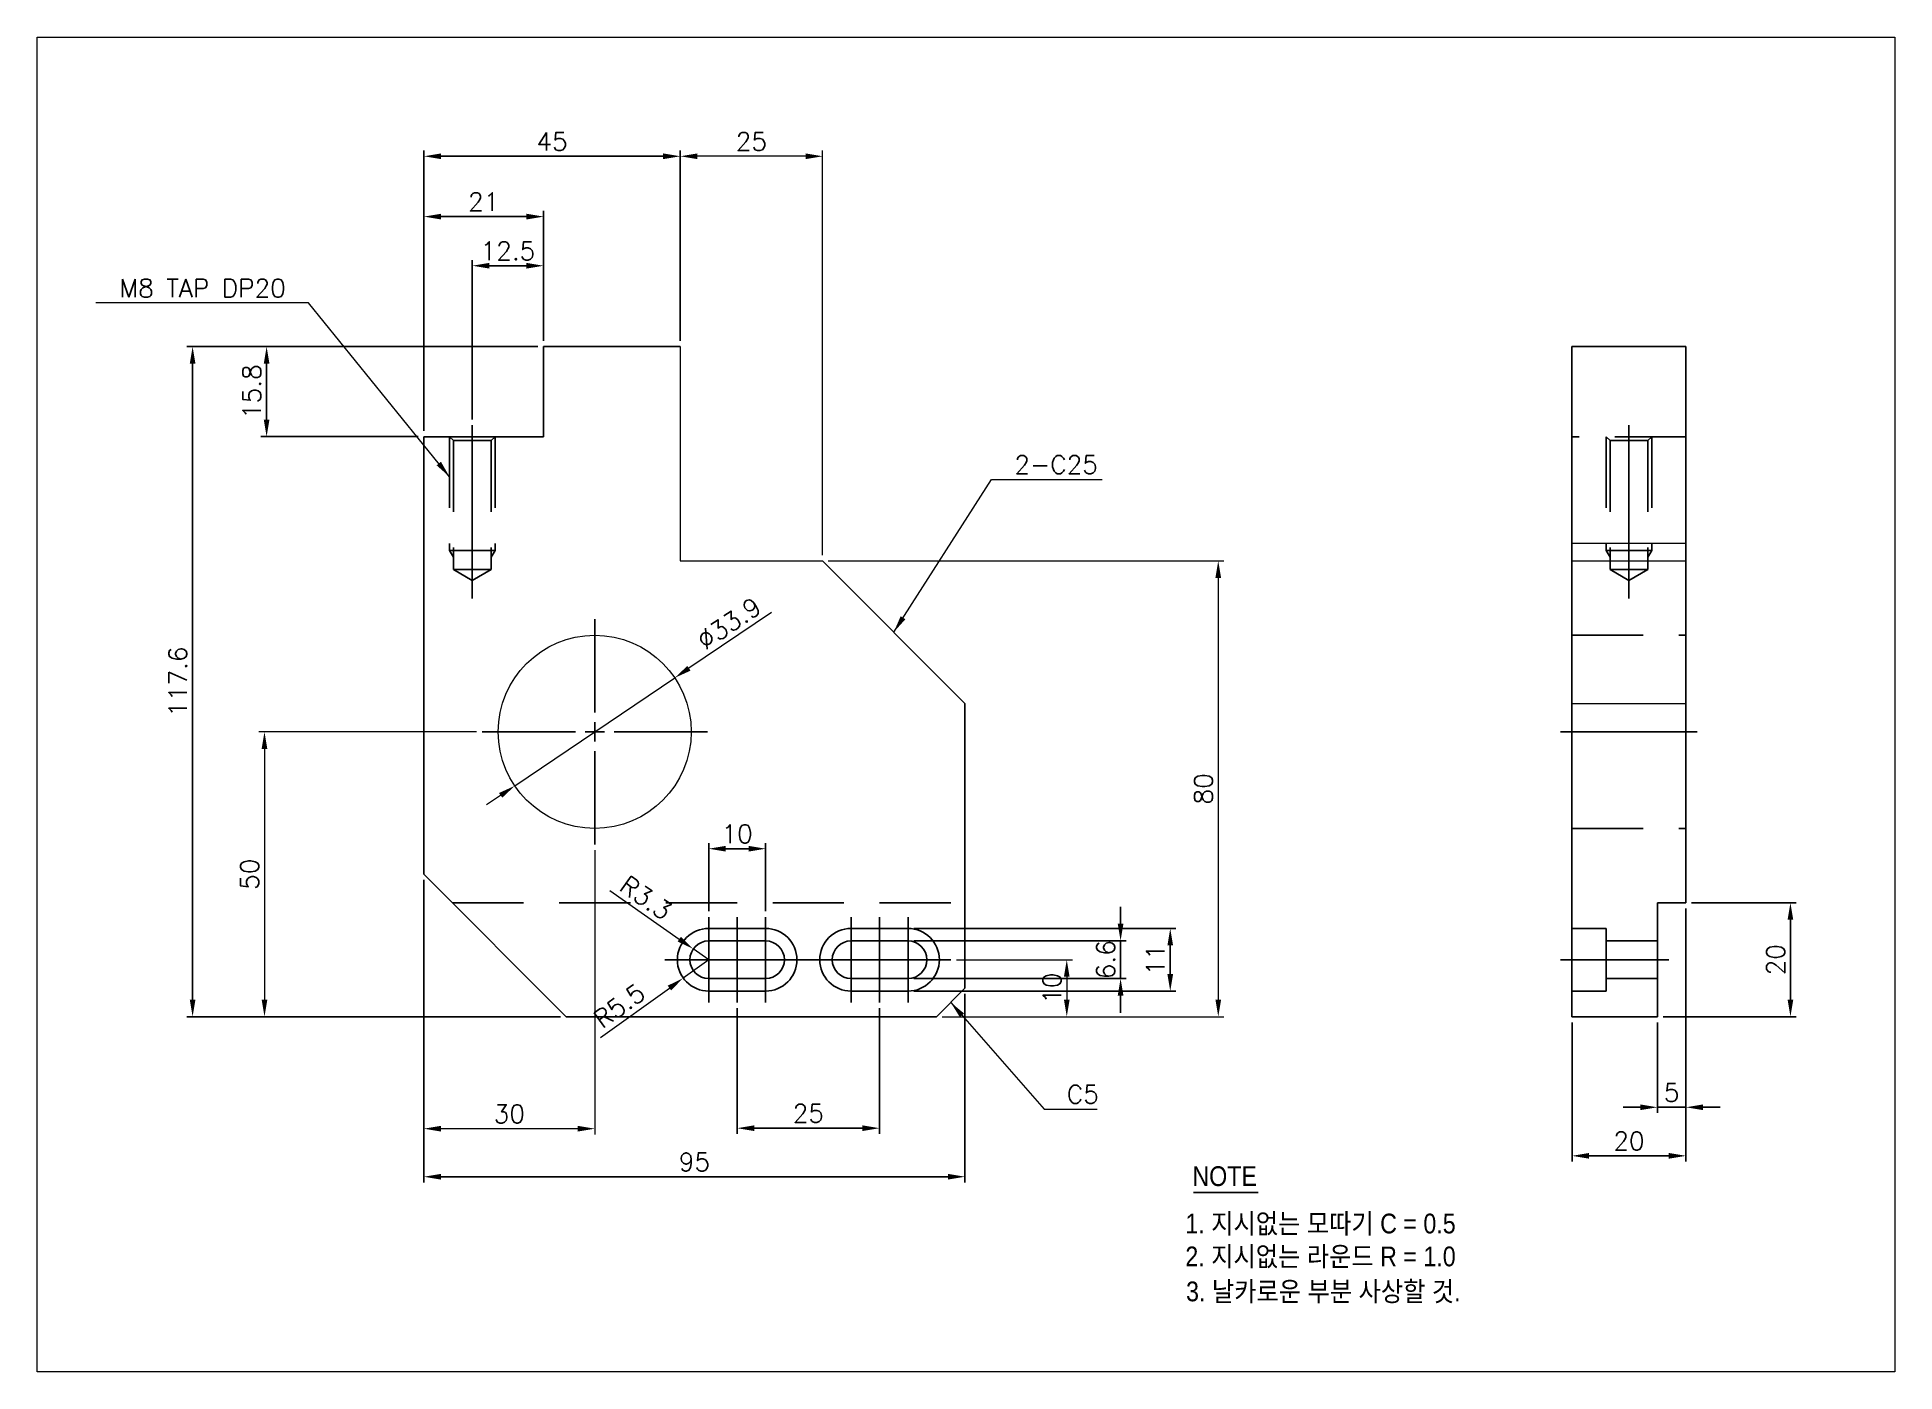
# Model space of a CAD drawing. Header units: millimetres. Extents: x 13747 to 14073, y 86127 to 86361.
import ezdxf

# ---------------------------------------------------------------- set-up
doc = ezdxf.new("R2010")
doc.units = ezdxf.units.MM
doc.header["$LTSCALE"] = 50
doc.header["$MEASUREMENT"] = 0
for name, pattern in [('CENTER', [2, 1.25, -0.25, 0.25, -0.25]), ('CENTER2', [1.125, 0.75, -0.125, 0.125, -0.125]), ('HIDDEN', [0.375, 0.25, -0.125])]:
    doc.linetypes.add(name, pattern=pattern)
doc.layers.get('0').update_dxf_attribs({"linetype": 'CONTINUOUS'})
doc.layers.get('Defpoints').update_dxf_attribs({"linetype": 'CONTINUOUS'})
for name, color, linetype in [('0 [SD 2]', 2, 'HIDDEN'), ('0 [SD 4]', 4, 'CONTINUOUS'), ('1', 1, 'CENTER2'), ('CL', 1, 'CENTER')]:
    doc.layers.add(name, color=color, linetype=linetype)
doc.layers.add('AM_5', color=3, linetype='CONTINUOUS', lineweight=15)
doc.styles.add('DIM', font='simplex.shx')
doc.styles.add('한글굴림', font='', dxfattribs={"width": 0.9})
doc.styles.get('한글굴림').set_extended_font_data('Gulim')
doc.dimstyles.new('d4', dxfattribs={"dimscale": 4, "dimtxt": 3.2, "dimasz": 3, "dimexe": 1, "dimexo": 1, "dimgap": 1, "dimtad": 1, "dimdsep": 46, "dimtxsty": 'DIM', "dimcen": 1, "dimclrd": 8, "dimclre": 8, "dimclrt": 2, "dimadec": 0, "dimazin": 0, "dimtfac": 0.5, "dimtix": 1, "dimtmove": 0, "dimatfit": 3, "dimfxl": 1, "dimtolj": 1, "dimlwd": -1, "dimlwe": -1, "dimarcsym": 0})
doc.dimstyles.new('d4-S02', dxfattribs={"dimscale": 0.5, "dimtxt": 3.2, "dimasz": 3, "dimexe": 1, "dimexo": 1, "dimgap": 1, "dimtad": 1, "dimdsep": 46, "dimtxsty": 'DIM', "dimcen": 1, "dimclrd": 8, "dimclre": 8, "dimclrt": 2, "dimadec": 0, "dimazin": 0, "dimtfac": 0.5, "dimtix": 1, "dimtmove": 0, "dimatfit": 3, "dimfxl": 1, "dimtolj": 1, "dimlwd": -1, "dimlwe": -1, "dimarcsym": 0})

# ---------------------------------------------------------------- blocks, each defined once
blk = doc.blocks.new('*D0')
at = {"color": 8, "transparency": 16777216}
for p, q in [((13814.5, 86292.01), (13814.5, 86330.63)), ((13835.5, 86307.81), (13835.5, 86330.63)), ((13832.5, 86329.63), (13817.5, 86329.63))]:
    blk.add_line(p, q, dxfattribs=at)
for points in [[(13817.5, 86330.13), (13817.5, 86329.13), (13814.5, 86329.63)], [(13832.5, 86330.13), (13832.5, 86329.13), (13835.5, 86329.63)]]:
    blk.add_solid(points, dxfattribs=at)
at = {"layer": 'Defpoints', "color": 0, "transparency": 16777216}
for p in [(13814.5, 86329.63), (13835.5, 86306.81), (13814.5, 86291.01)]:
    blk.add_point(p, dxfattribs=at)
at = {"color": 2, "transparency": 16777216, "insert": (13825, 86332.23), "char_height": 3.2, "attachment_point": 5, "style": 'DIM'}
blk.add_mtext('\\A1;21', dxfattribs=at)
blk = doc.blocks.new('*D1')
at = {"color": 8, "transparency": 16777216}
for p, q in [((13823, 86294.01), (13823, 86322.01)), ((13826, 86321.01), (13832.5, 86321.01)), ((13835.5, 86307.81), (13835.5, 86322.01))]:
    blk.add_line(p, q, dxfattribs=at)
for points in [[(13826, 86321.51), (13826, 86320.51), (13823, 86321.01)], [(13832.5, 86321.51), (13832.5, 86320.51), (13835.5, 86321.01)]]:
    blk.add_solid(points, dxfattribs=at)
at = {"layer": 'Defpoints', "color": 0, "transparency": 16777216}
for p in [(13835.5, 86321.01), (13835.5, 86306.81), (13823, 86293.01)]:
    blk.add_point(p, dxfattribs=at)
at = {"color": 2, "transparency": 16777216, "insert": (13829.25, 86323.61), "char_height": 3.2, "attachment_point": 5, "style": 'DIM'}
blk.add_mtext('\\A1;12.5', dxfattribs=at)
blk = doc.blocks.new('*D2')
at = {"color": 8, "transparency": 16777216}
for p, q in [((13814.5, 86292.01), (13814.5, 86341.22)), ((13859.5, 86307.81), (13859.5, 86341.22)), ((13856.5, 86340.22), (13817.5, 86340.22))]:
    blk.add_line(p, q, dxfattribs=at)
for points in [[(13817.5, 86340.72), (13817.5, 86339.72), (13814.5, 86340.22)], [(13856.5, 86340.72), (13856.5, 86339.72), (13859.5, 86340.22)]]:
    blk.add_solid(points, dxfattribs=at)
at = {"layer": 'Defpoints', "color": 0, "transparency": 16777216}
for p in [(13814.5, 86340.22), (13859.5, 86306.81), (13814.5, 86291.01)]:
    blk.add_point(p, dxfattribs=at)
at = {"color": 2, "transparency": 16777216, "insert": (13837, 86342.82), "char_height": 3.2, "attachment_point": 5, "style": 'DIM'}
blk.add_mtext('\\A1;45', dxfattribs=at)
blk = doc.blocks.new('*D3')
at = {"color": 8, "transparency": 16777216}
for p, q in [((13834.5, 86306.81), (13785.88, 86306.81)), ((13786.88, 86294.01), (13786.88, 86303.81)), ((13813.5, 86291.01), (13785.88, 86291.01))]:
    blk.add_line(p, q, dxfattribs=at)
for points in [[(13786.38, 86303.81), (13787.38, 86303.81), (13786.88, 86306.81)], [(13786.38, 86294.01), (13787.38, 86294.01), (13786.88, 86291.01)]]:
    blk.add_solid(points, dxfattribs=at)
at = {"layer": 'Defpoints', "color": 0, "transparency": 16777216}
for p in [(13786.88, 86306.81), (13835.5, 86306.81), (13814.5, 86291.01)]:
    blk.add_point(p, dxfattribs=at)
at = {"color": 2, "transparency": 16777216, "insert": (13784.28, 86298.91), "char_height": 3.2, "attachment_point": 5, "rotation": 90, "style": 'DIM'}
blk.add_mtext('\\A1;15.8', dxfattribs=at)
blk = doc.blocks.new('*D4')
at = {"color": 8, "transparency": 16777216}
for p, q in [((13834.5, 86306.81), (13772.89, 86306.81)), ((13773.89, 86192.21), (13773.89, 86303.81)), ((13838.5, 86189.21), (13772.89, 86189.21))]:
    blk.add_line(p, q, dxfattribs=at)
for points in [[(13773.39, 86303.81), (13774.39, 86303.81), (13773.89, 86306.81)], [(13773.39, 86192.21), (13774.39, 86192.21), (13773.89, 86189.21)]]:
    blk.add_solid(points, dxfattribs=at)
at = {"layer": 'Defpoints', "color": 0, "transparency": 16777216}
for p in [(13773.89, 86306.81), (13835.5, 86306.81), (13839.5, 86189.21)]:
    blk.add_point(p, dxfattribs=at)
at = {"color": 2, "transparency": 16777216, "insert": (13771.29, 86248.01), "char_height": 3.2, "attachment_point": 5, "rotation": 90, "style": 'DIM'}
blk.add_mtext('\\A1;117.6', dxfattribs=at)
blk = doc.blocks.new('*D5')
at = {"color": 8, "transparency": 16777216}
for p, q in [((13869.5, 86190.71), (13869.5, 86168.64)), ((13894.5, 86190.71), (13894.5, 86168.64)), ((13872.5, 86169.64), (13891.5, 86169.64))]:
    blk.add_line(p, q, dxfattribs=at)
for points in [[(13872.5, 86170.14), (13872.5, 86169.14), (13869.5, 86169.64)], [(13891.5, 86170.14), (13891.5, 86169.14), (13894.5, 86169.64)]]:
    blk.add_solid(points, dxfattribs=at)
at = {"layer": 'Defpoints', "color": 0, "transparency": 16777216}
for p in [(13869.5, 86191.71), (13894.5, 86191.71), (13894.5, 86169.64)]:
    blk.add_point(p, dxfattribs=at)
at = {"color": 2, "transparency": 16777216, "insert": (13882, 86172.24), "char_height": 3.2, "attachment_point": 5, "style": 'DIM'}
blk.add_mtext('\\A1;25', dxfattribs=at)
blk = doc.blocks.new('*D6')
at = {"color": 8, "transparency": 16777216}
for p, q in [((13814.5, 86213.21), (13814.5, 86160.12)), ((13909.5, 86193.21), (13909.5, 86160.12)), ((13817.5, 86161.12), (13906.5, 86161.12))]:
    blk.add_line(p, q, dxfattribs=at)
for points in [[(13817.5, 86161.62), (13817.5, 86160.62), (13814.5, 86161.12)], [(13906.5, 86161.62), (13906.5, 86160.62), (13909.5, 86161.12)]]:
    blk.add_solid(points, dxfattribs=at)
at = {"layer": 'Defpoints', "color": 0, "transparency": 16777216}
for p in [(13814.5, 86214.21), (13909.5, 86194.21), (13909.5, 86161.12)]:
    blk.add_point(p, dxfattribs=at)
at = {"color": 2, "transparency": 16777216, "insert": (13862, 86163.72), "char_height": 3.2, "attachment_point": 5, "style": 'DIM'}
blk.add_mtext('\\A1;95', dxfattribs=at)
blk = doc.blocks.new('*D7')
at = {"color": 8, "transparency": 16777216}
for p, q in [((14036.08, 86208.21), (14036.08, 86172.31)), ((14031.08, 86188.21), (14031.08, 86172.31)), ((14028.08, 86173.31), (14025.08, 86173.31)), ((14031.08, 86173.31), (14036.08, 86173.31)), ((14039.08, 86173.31), (14042.08, 86173.31))]:
    blk.add_line(p, q, dxfattribs=at)
for points in [[(14028.08, 86173.81), (14028.08, 86172.81), (14031.08, 86173.31)], [(14039.08, 86173.81), (14039.08, 86172.81), (14036.08, 86173.31)]]:
    blk.add_solid(points, dxfattribs=at)
at = {"layer": 'Defpoints', "color": 0, "transparency": 16777216}
for p in [(14036.08, 86209.21), (14031.08, 86189.21), (14036.08, 86173.31)]:
    blk.add_point(p, dxfattribs=at)
at = {"color": 2, "transparency": 16777216, "insert": (14033.58, 86175.91), "char_height": 3.2, "attachment_point": 5, "style": 'DIM'}
blk.add_mtext('\\A1;5', dxfattribs=at)
blk = doc.blocks.new('*D8')
at = {"color": 8, "transparency": 16777216}
for p, q in [((14036.08, 86208.21), (14036.08, 86163.79)), ((14016.08, 86188.21), (14016.08, 86163.79)), ((14019.08, 86164.79), (14033.08, 86164.79))]:
    blk.add_line(p, q, dxfattribs=at)
for points in [[(14019.08, 86165.29), (14019.08, 86164.29), (14016.08, 86164.79)], [(14033.08, 86165.29), (14033.08, 86164.29), (14036.08, 86164.79)]]:
    blk.add_solid(points, dxfattribs=at)
at = {"layer": 'Defpoints', "color": 0, "transparency": 16777216}
for p in [(14036.08, 86209.21), (14016.08, 86189.21), (14036.08, 86164.79)]:
    blk.add_point(p, dxfattribs=at)
at = {"color": 2, "transparency": 16777216, "insert": (14026.08, 86167.39), "char_height": 3.2, "attachment_point": 5, "style": 'DIM'}
blk.add_mtext('\\A1;20', dxfattribs=at)
blk = doc.blocks.new('*D9')
at = {"color": 8, "transparency": 16777216}
for p, q in [((14037.08, 86209.21), (14055.43, 86209.21)), ((14054.43, 86192.21), (14054.43, 86206.21)), ((14032.08, 86189.21), (14055.43, 86189.21))]:
    blk.add_line(p, q, dxfattribs=at)
for points in [[(14053.93, 86206.21), (14054.93, 86206.21), (14054.43, 86209.21)], [(14053.93, 86192.21), (14054.93, 86192.21), (14054.43, 86189.21)]]:
    blk.add_solid(points, dxfattribs=at)
at = {"layer": 'Defpoints', "color": 0, "transparency": 16777216}
for p in [(14036.08, 86209.21), (14054.43, 86209.21), (14031.08, 86189.21)]:
    blk.add_point(p, dxfattribs=at)
at = {"color": 2, "transparency": 16777216, "insert": (14051.83, 86199.21), "char_height": 3.2, "attachment_point": 5, "rotation": 90, "style": 'DIM'}
blk.add_mtext('\\A1;20', dxfattribs=at)
blk = doc.blocks.new('*D10')
at = {"color": 8, "transparency": 16777216}
for p, q in [((13864.5, 86207.71), (13864.5, 86219.69)), ((13874.5, 86207.71), (13874.5, 86219.69)), ((13867.5, 86218.69), (13871.5, 86218.69))]:
    blk.add_line(p, q, dxfattribs=at)
for points in [[(13867.5, 86219.19), (13867.5, 86218.19), (13864.5, 86218.69)], [(13871.5, 86219.19), (13871.5, 86218.19), (13874.5, 86218.69)]]:
    blk.add_solid(points, dxfattribs=at)
at = {"layer": 'Defpoints', "color": 0, "transparency": 16777216}
for p in [(13874.5, 86218.69), (13864.5, 86206.71), (13874.5, 86206.71)]:
    blk.add_point(p, dxfattribs=at)
at = {"color": 2, "transparency": 16777216, "insert": (13869.5, 86221.29), "char_height": 3.2, "attachment_point": 5, "style": 'DIM'}
blk.add_mtext('\\A1;10', dxfattribs=at)
blk = doc.blocks.new('*D11')
at = {"color": 8, "transparency": 16777216}
for p, q in [((13936.82, 86205.51), (13936.82, 86208.51)), ((13900.5, 86202.51), (13937.82, 86202.51)), ((13936.82, 86202.51), (13936.82, 86195.91)), ((13900.5, 86195.91), (13937.82, 86195.91)), ((13936.82, 86192.91), (13936.82, 86189.91))]:
    blk.add_line(p, q, dxfattribs=at)
for points in [[(13936.32, 86205.51), (13937.32, 86205.51), (13936.82, 86202.51)], [(13936.32, 86192.91), (13937.32, 86192.91), (13936.82, 86195.91)]]:
    blk.add_solid(points, dxfattribs=at)
at = {"layer": 'Defpoints', "color": 0, "transparency": 16777216}
for p in [(13899.5, 86202.51), (13899.5, 86195.91), (13936.82, 86195.91)]:
    blk.add_point(p, dxfattribs=at)
at = {"color": 2, "transparency": 16777216, "insert": (13934.22, 86199.21), "char_height": 3.2, "attachment_point": 5, "rotation": 90, "style": 'DIM'}
blk.add_mtext('\\A1;6.6', dxfattribs=at)
blk = doc.blocks.new('*D12')
at = {"color": 8, "transparency": 16777216}
for p, q in [((13900.5, 86204.71), (13946.54, 86204.71)), ((13945.54, 86201.71), (13945.54, 86196.71)), ((13900.5, 86193.71), (13946.54, 86193.71))]:
    blk.add_line(p, q, dxfattribs=at)
for points in [[(13945.04, 86201.71), (13946.04, 86201.71), (13945.54, 86204.71)], [(13945.04, 86196.71), (13946.04, 86196.71), (13945.54, 86193.71)]]:
    blk.add_solid(points, dxfattribs=at)
at = {"layer": 'Defpoints', "color": 0, "transparency": 16777216}
for p in [(13899.5, 86204.71), (13899.5, 86193.71), (13945.54, 86193.71)]:
    blk.add_point(p, dxfattribs=at)
at = {"color": 2, "transparency": 16777216, "insert": (13942.94, 86199.21), "char_height": 3.2, "attachment_point": 5, "rotation": 90, "style": 'DIM'}
blk.add_mtext('\\A1;11', dxfattribs=at)
blk = doc.blocks.new('*U13')
at = {"layer": 'CL', "color": 0, "transparency": 16777216}
for p, q in [((0, 3.39), (0, 19.78)), ((-19.78, 0), (-3.39, 0)), ((3.39, 0), (19.78, 0)), ((0, -19.78), (0, -3.39))]:
    blk.add_line(p, q, dxfattribs=at)
at = {"layer": 'CL', "color": 0, "linetype": 'Continuous', "transparency": 16777216}
for p, q in [((-1.69, 0), (1.69, 0)), ((0, -1.69), (0, 1.69))]:
    blk.add_line(p, q, dxfattribs=at)
blk = doc.blocks.new('*D14')
at = {"layer": 'AM_5', "color": 8, "transparency": 16777216}
for p, q in [((13875.53, 86260.14), (13861.03, 86250.36)), ((13830.46, 86229.73), (13858.54, 86248.68)), ((13827.97, 86228.05), (13825.48, 86226.38))]:
    blk.add_line(p, q, dxfattribs=at)
for points in [[(13860.75, 86250.77), (13861.31, 86249.94), (13858.54, 86248.68)], [(13827.69, 86228.47), (13828.25, 86227.64), (13830.46, 86229.73)]]:
    blk.add_solid(points, dxfattribs=at)
at = {"layer": 'Defpoints', "color": 0, "transparency": 16777216}
for p in [(13858.54, 86248.68), (13830.46, 86229.73)]:
    blk.add_point(p, dxfattribs=at)
at = {"layer": 'AM_5', "color": 2, "transparency": 16777216, "insert": (13868.07, 86258.24), "char_height": 3.2, "attachment_point": 5, "rotation": 34.0034, "style": 'DIM'}
blk.add_mtext('\\A1;∅33.9', dxfattribs=at)
blk = doc.blocks.new('*D15')
at = {"layer": 'AM_5', "color": 8, "transparency": 16777216}
for p, q in [((13859.5, 86307.81), (13859.5, 86341.22)), ((13884.5, 86270.2), (13884.5, 86341.22)), ((13881.5, 86340.22), (13862.5, 86340.22))]:
    blk.add_line(p, q, dxfattribs=at)
for points in [[(13862.5, 86340.72), (13862.5, 86339.72), (13859.5, 86340.22)], [(13881.5, 86340.72), (13881.5, 86339.72), (13884.5, 86340.22)]]:
    blk.add_solid(points, dxfattribs=at)
at = {"layer": 'Defpoints', "color": 0, "transparency": 16777216}
for p in [(13859.5, 86340.22), (13859.5, 86306.81), (13884.5, 86269.2)]:
    blk.add_point(p, dxfattribs=at)
at = {"layer": 'AM_5', "color": 2, "transparency": 16777216, "insert": (13872, 86342.82), "char_height": 3.2, "attachment_point": 5, "style": 'DIM'}
blk.add_mtext('\\A1;25', dxfattribs=at)
blk = doc.blocks.new('*D16')
at = {"layer": 'AM_5', "color": 8, "transparency": 16777216}
for p, q in [((13885.5, 86269.2), (13954.97, 86269.2)), ((13953.97, 86266.2), (13953.97, 86192.21)), ((13905.5, 86189.21), (13954.97, 86189.21))]:
    blk.add_line(p, q, dxfattribs=at)
for points in [[(13953.47, 86266.2), (13954.47, 86266.2), (13953.97, 86269.2)], [(13953.47, 86192.21), (13954.47, 86192.21), (13953.97, 86189.21)]]:
    blk.add_solid(points, dxfattribs=at)
at = {"layer": 'Defpoints', "color": 0, "transparency": 16777216}
for p in [(13884.5, 86269.2), (13904.5, 86189.21), (13953.97, 86189.21)]:
    blk.add_point(p, dxfattribs=at)
at = {"layer": 'AM_5', "color": 2, "transparency": 16777216, "insert": (13951.37, 86229.2), "char_height": 3.2, "attachment_point": 5, "rotation": 90, "style": 'DIM'}
blk.add_mtext('\\A1;80', dxfattribs=at)
blk = doc.blocks.new('*D17')
at = {"layer": 'AM_5', "color": 8, "transparency": 16777216}
for p, q in [((13908, 86199.21), (13928.37, 86199.21)), ((13927.37, 86196.21), (13927.37, 86192.21)), ((13905.5, 86189.21), (13928.37, 86189.21))]:
    blk.add_line(p, q, dxfattribs=at)
for points in [[(13926.87, 86196.21), (13927.87, 86196.21), (13927.37, 86199.21)], [(13926.87, 86192.21), (13927.87, 86192.21), (13927.37, 86189.21)]]:
    blk.add_solid(points, dxfattribs=at)
at = {"layer": 'Defpoints', "color": 0, "transparency": 16777216}
for p in [(13907, 86199.21), (13904.5, 86189.21), (13927.37, 86189.21)]:
    blk.add_point(p, dxfattribs=at)
at = {"layer": 'AM_5', "color": 2, "transparency": 16777216, "insert": (13924.77, 86194.21), "char_height": 3.2, "attachment_point": 5, "rotation": 90, "style": 'DIM'}
blk.add_mtext('\\A1;10', dxfattribs=at)
blk = doc.blocks.new('*D18')
at = {"layer": 'AM_5', "color": 8, "transparency": 16777216}
for p, q in [((13847.12, 86211.36), (13859.34, 86202.82)), ((13864.5, 86199.21), (13861.79, 86201.1))]:
    blk.add_line(p, q, dxfattribs=at)
blk.add_solid([(13859.62, 86203.23), (13859.05, 86202.41), (13861.79, 86201.1)], dxfattribs=at)
at = {"layer": 'Defpoints', "color": 0, "transparency": 16777216}
for p in [(13861.79, 86201.1), (13864.5, 86199.21)]:
    blk.add_point(p, dxfattribs=at)
at = {"layer": 'AM_5', "color": 2, "transparency": 16777216, "insert": (13853.49, 86210.08), "char_height": 3.2, "attachment_point": 5, "rotation": 325.0238, "style": 'DIM'}
blk.add_mtext('\\A1;R3.3', dxfattribs=at)
blk = doc.blocks.new('*D19')
at = {"layer": 'AM_5', "color": 8, "transparency": 16777216}
for p, q in [((13864.5, 86199.21), (13860.03, 86195.99)), ((13845.5, 86185.53), (13857.6, 86194.24))]:
    blk.add_line(p, q, dxfattribs=at)
blk.add_solid([(13857.31, 86194.65), (13857.89, 86193.83), (13860.03, 86195.99)], dxfattribs=at)
at = {"layer": 'Defpoints', "color": 0, "transparency": 16777216}
for p in [(13864.5, 86199.21), (13860.03, 86195.99)]:
    blk.add_point(p, dxfattribs=at)
at = {"layer": 'AM_5', "color": 2, "transparency": 16777216, "insert": (13848.81, 86191.12), "char_height": 3.2, "attachment_point": 5, "rotation": 35.7403, "style": 'DIM'}
blk.add_mtext('\\A1;R5.5', dxfattribs=at)
blk = doc.blocks.new('*D20')
at = {"layer": 'AM_5', "color": 8, "transparency": 16777216}
for p, q in [((13823.72, 86239.21), (13785.51, 86239.21)), ((13786.51, 86236.21), (13786.51, 86192.21)), ((13838.5, 86189.21), (13785.51, 86189.21))]:
    blk.add_line(p, q, dxfattribs=at)
for points in [[(13786.01, 86236.21), (13787.01, 86236.21), (13786.51, 86239.21)], [(13786.01, 86192.21), (13787.01, 86192.21), (13786.51, 86189.21)]]:
    blk.add_solid(points, dxfattribs=at)
at = {"layer": 'Defpoints', "color": 0, "transparency": 16777216}
for p in [(13824.72, 86239.21), (13786.51, 86189.21), (13839.5, 86189.21)]:
    blk.add_point(p, dxfattribs=at)
at = {"layer": 'AM_5', "color": 2, "transparency": 16777216, "insert": (13783.91, 86214.21), "char_height": 3.2, "attachment_point": 5, "rotation": 90, "style": 'DIM'}
blk.add_mtext('\\A1;50', dxfattribs=at)
blk = doc.blocks.new('*D21')
at = {"layer": 'AM_5', "color": 8, "transparency": 16777216}
for p, q in [((13844.5, 86218.43), (13844.5, 86168.55)), ((13814.5, 86213.21), (13814.5, 86168.55)), ((13841.5, 86169.55), (13817.5, 86169.55))]:
    blk.add_line(p, q, dxfattribs=at)
for points in [[(13817.5, 86170.05), (13817.5, 86169.05), (13814.5, 86169.55)], [(13841.5, 86170.05), (13841.5, 86169.05), (13844.5, 86169.55)]]:
    blk.add_solid(points, dxfattribs=at)
at = {"layer": 'Defpoints', "color": 0, "transparency": 16777216}
for p in [(13844.5, 86219.43), (13814.5, 86214.21), (13814.5, 86169.55)]:
    blk.add_point(p, dxfattribs=at)
at = {"layer": 'AM_5', "color": 2, "transparency": 16777216, "insert": (13829.5, 86172.15), "char_height": 3.2, "attachment_point": 5, "style": 'DIM'}
blk.add_mtext('\\A1;30', dxfattribs=at)

msp = doc.modelspace()

# ---------------------------------------------------------------- linework, layer by layer
for p, q in [((13859.499, 86306.805), (13835.499, 86306.805)), ((13835.499, 86291.005), (13835.499, 86306.805)), ((14016.079, 86189.205), (14016.079, 86306.805)), ((14016.079, 86306.805), (14036.079, 86306.805)), ((14036.079, 86209.205), (14036.079, 86306.805)), ((13814.499, 86291.005), (13814.499, 86214.205)), ((13835.499, 86291.005), (13814.499, 86291.005)), ((13909.499, 86241.809), (13909.499, 86194.205)), ((13814.499, 86214.205), (13839.499, 86189.205)), ((14031.079, 86209.205), (14036.079, 86209.205)), ((14031.079, 86189.205), (14031.079, 86209.205)), ((13874.499, 86204.705), (13864.499, 86204.705)), ((13889.499, 86204.705), (13899.499, 86204.705)), ((13864.499, 86202.505), (13874.499, 86202.505)), ((13899.499, 86202.505), (13889.499, 86202.505)), ((13864.499, 86195.905), (13874.499, 86195.905)), ((13874.499, 86193.705), (13864.499, 86193.705)), ((13899.499, 86195.905), (13889.499, 86195.905)), ((13889.499, 86193.705), (13899.499, 86193.705)), ((13904.499, 86189.205), (13909.499, 86194.205)), ((13839.499, 86189.205), (13904.499, 86189.205)), ((14016.079, 86189.205), (14031.079, 86189.205))]:
    msp.add_line(p, q)
for centre, radius, start, end in [((13864.499, 86199.205), 5.5, 90, 270), ((13874.499, 86199.205), 5.5, 270, 90), ((13889.499, 86199.205), 5.5, 90, 270), ((13899.499, 86199.205), 5.5, 270, 90), ((13864.499, 86199.205), 3.3, 90, 270), ((13874.499, 86199.205), 3.3, 270, 90), ((13889.499, 86199.205), 3.3, 90, 270), ((13899.499, 86199.205), 3.3, 270, 90)]:
    msp.add_arc(centre, radius, start, end)
at = {"layer": '0 [SD 2]'}
for p, q in [((13818.999, 86291.005), (13819.676, 86290.329)), ((13818.999, 86291.005), (13818.999, 86271.005)), ((13826.322, 86290.329), (13819.676, 86290.329)), ((13819.676, 86290.329), (13819.676, 86267.682)), ((13826.999, 86291.005), (13826.322, 86290.329)), ((13826.322, 86290.329), (13826.322, 86267.682)), ((13826.999, 86291.005), (13826.999, 86271.005)), ((14036.079, 86291.005), (14016.079, 86291.005)), ((14022.079, 86291.005), (14022.756, 86290.329)), ((14022.079, 86291.005), (14022.079, 86271.005)), ((14029.403, 86290.329), (14022.756, 86290.329)), ((14022.756, 86290.329), (14022.756, 86267.682)), ((14030.079, 86291.005), (14029.403, 86290.329)), ((14029.403, 86290.329), (14029.403, 86267.682)), ((14030.079, 86291.005), (14030.079, 86271.005)), ((13826.999, 86271.005), (13818.999, 86271.005)), ((13818.999, 86271.005), (13819.676, 86269.833)), ((13826.999, 86271.005), (13826.322, 86269.833)), ((14030.079, 86271.005), (14022.079, 86271.005)), ((14022.079, 86271.005), (14022.756, 86269.833)), ((14030.079, 86271.005), (14029.403, 86269.833)), ((13826.322, 86267.682), (13819.676, 86267.682)), ((13819.676, 86267.682), (13822.999, 86265.763)), ((13826.322, 86267.682), (13822.999, 86265.763)), ((14029.403, 86267.682), (14022.756, 86267.682)), ((14022.756, 86267.682), (14026.079, 86265.763)), ((14029.403, 86267.682), (14026.079, 86265.763)), ((14016.079, 86256.144), (14036.079, 86256.144)), ((14016.079, 86222.266), (14036.079, 86222.266)), ((13819.499, 86209.205), (13909.499, 86209.205)), ((14016.079, 86204.705), (14022.079, 86204.705)), ((14022.079, 86204.705), (14022.079, 86193.705)), ((14022.079, 86202.505), (14031.079, 86202.505)), ((14022.079, 86193.705), (14016.079, 86193.705)), ((14022.079, 86195.905), (14031.079, 86195.905))]:
    msp.add_line(p, q, dxfattribs=at)
at = {"layer": '0 [SD 4]', "color": 1}
msp.add_line((13949.635, 86158.357), (13960.987, 86158.357), dxfattribs=at)
at = {"layer": '1', "color": 0}
msp.add_line((13909.499, 86244.201), (13909.499, 86241.809), dxfattribs=at)
at = {"layer": 'AM_5', "color": 0}
for p, q in [((13859.499, 86306.805), (13859.499, 86269.201)), ((14016.079, 86272.331), (14036.079, 86272.331)), ((13859.499, 86269.201), (13884.499, 86269.201)), ((13884.499, 86269.201), (13909.499, 86244.201)), ((14016.079, 86269.201), (14036.079, 86269.201)), ((14016.079, 86244.201), (14036.079, 86244.201))]:
    msp.add_line(p, q, dxfattribs=at)
msp.add_lwpolyline([(13746.595, 86361.124), (14072.764, 86361.124), (14072.764, 86126.879), (13746.595, 86126.879)], close=True, dxfattribs=at)
msp.add_circle((13844.499, 86239.205), 16.939, dxfattribs=at)
at = {"layer": 'CL'}
for p, q in [((13822.999, 86262.605), (13822.999, 86293.005)), ((14026.079, 86262.605), (14026.079, 86293.005)), ((14014.079, 86239.205), (14038.079, 86239.205)), ((13864.499, 86206.705), (13864.499, 86191.705)), ((13869.499, 86206.705), (13869.499, 86191.705)), ((13874.499, 86206.705), (13874.499, 86191.705)), ((13889.499, 86206.705), (13889.499, 86191.705)), ((13894.499, 86206.705), (13894.499, 86191.705)), ((13899.499, 86206.705), (13899.499, 86191.705)), ((13881.999, 86199.205), (13856.8, 86199.205)), ((13881.999, 86199.205), (13906.999, 86199.205)), ((14014.079, 86199.205), (14033.079, 86199.205))]:
    msp.add_line(p, q, dxfattribs=at)

# ---------------------------------------------------------------- block references
msp.add_blockref('*U13', (13844.499, 86239.205), dxfattribs=at)

# ---------------------------------------------------------------- texts
at = {"style": '한글굴림', "width": 0.9}
for s, p in [('NOTE', (13949.43, 86159.491)), ('1. 지시없는 모따기 C = 0.5', (13948.195, 86151.174)), ('2. 지시없는 라운드 R = 1.0', (13948.195, 86145.399)), ('3. 날카로운 부분 사상할 것. ', (13948.319, 86139.26))]:
    msp.add_text(s, height=3.465, dxfattribs=at).set_placement(p)
at = {"layer": 'AM_5', "color": 2, "char_height": 3.2, "style": 'DIM'}
for s, insert, attachment_point in [('\\A1;M8 TAP DP20', (13790.256, 86315.473), 9), ('\\A1;2-C25', (13918.168, 86284.5), 7), ('\\A1;C5', (13927.381, 86173.992), 7)]:
    msp.add_mtext(s, dxfattribs=dict(at, insert=insert, attachment_point=attachment_point))

# ---------------------------------------------------------------- dimensions: what is measured, and where the dimension line sits
for base, p1, p2, picture, middle in [((13814.499, 86340.219), (13859.499, 86306.805), (13814.499, 86291.005), '*D2', (13836.999, 86342.819)), ((13814.499, 86329.631), (13835.499, 86306.805), (13814.499, 86291.005), '*D0', (13824.999, 86332.231)), ((13835.499, 86321.014), (13822.999, 86293.005), (13835.499, 86306.805), '*D1', (13829.249, 86323.614)), ((13874.499, 86218.695), (13864.499, 86206.705), (13874.499, 86206.705), '*D10', (13869.499, 86221.295)), ((13909.499, 86161.119), (13814.499, 86214.205), (13909.499, 86194.205), '*D6', (13861.999, 86163.719)), ((14036.079, 86164.791), (14016.079, 86189.205), (14036.079, 86209.205), '*D8', (14026.079, 86167.391)), ((14036.079, 86173.307), (14031.079, 86189.205), (14036.079, 86209.205), '*D7', (14033.579, 86175.907)), ((13894.499, 86169.636), (13869.499, 86191.705), (13894.499, 86191.705), '*D5', (13881.999, 86172.236))]:
    dim = msp.add_linear_dim(base=base, p1=p1, p2=p2, dimstyle='d4', override={"dimscale": 1})
    dim.commit()
    dim.dimension.update_dxf_attribs({"geometry": picture, "text_midpoint": middle})
for base, p1, p2, picture, middle in [((13773.89, 86306.805), (13839.499, 86189.205), (13835.499, 86306.805), '*D4', (13771.29, 86248.005)), ((13786.884, 86306.805), (13814.499, 86291.005), (13835.499, 86306.805), '*D3', (13784.284, 86298.905)), ((13936.816, 86195.905), (13899.499, 86202.505), (13899.499, 86195.905), '*D11', (13934.216, 86199.205)), ((14054.428, 86209.205), (14031.079, 86189.205), (14036.079, 86209.205), '*D9', (14051.828, 86199.205)), ((13945.537, 86193.705), (13899.499, 86204.705), (13899.499, 86193.705), '*D12', (13942.937, 86199.205))]:
    dim = msp.add_linear_dim(base=base, p1=p1, p2=p2, angle=90, dimstyle='d4', override={"dimscale": 1})
    dim.commit()
    dim.dimension.update_dxf_attribs({"geometry": picture, "text_midpoint": middle})
at = {"layer": 'AM_5', "color": 0}
for base, p1, p2, picture, middle in [((13859.499, 86340.219), (13884.499, 86269.201), (13859.499, 86306.805), '*D15', (13871.999, 86342.819)), ((13814.499, 86169.551), (13844.499, 86219.426), (13814.499, 86214.205), '*D21', (13829.499, 86172.151))]:
    dim = msp.add_linear_dim(base=base, p1=p1, p2=p2, dimstyle='d4-S02', override={"dimscale": 1}, dxfattribs=at)
    dim.commit()
    dim.dimension.update_dxf_attribs({"geometry": picture, "text_midpoint": middle})
for base, p1, p2, picture, middle in [((13953.97, 86189.205), (13884.499, 86269.201), (13904.499, 86189.205), '*D16', (13951.37, 86229.203)), ((13786.508, 86189.205), (13824.719, 86239.205), (13839.499, 86189.205), '*D20', (13783.908, 86214.205)), ((13927.367, 86189.205), (13906.999, 86199.205), (13904.499, 86189.205), '*D17', (13924.767, 86194.205))]:
    dim = msp.add_linear_dim(base=base, p1=p1, p2=p2, angle=90, dimstyle='d4-S02', override={"dimscale": 1}, dxfattribs=at)
    dim.commit()
    dim.dimension.update_dxf_attribs({"geometry": picture, "text_midpoint": middle})
dim = msp.add_diameter_dim_2p(p1=(13830.456, 86229.732), p2=(13858.541, 86248.678), dimstyle='d4-S02', override={"dimscale": 1, "dimdec": 1}, dxfattribs=at)
dim.commit()
dim.dimension.update_dxf_attribs({"geometry": '*D14', "text_midpoint": (13868.07, 86258.242)})
for mpoint, picture, middle in [((13861.795, 86201.097), '*D18', (13852.001, 86207.949)), ((13860.035, 86195.993), '*D19', (13850.333, 86189.011))]:
    dim = msp.add_radius_dim(center=(13864.499, 86199.205), mpoint=mpoint, dimstyle='d4-S02', override={"dimscale": 1}, dxfattribs=at)
    dim.commit()
    dim.dimension.update_dxf_attribs({"geometry": picture, "text_midpoint": middle})

# ---------------------------------------------------------------- leaders
at = {"layer": 'AM_5', "color": 0, "annotation_type": 0, "has_hookline": 1}
for points, hookline_direction, text_width in [([(13818.999, 86283.963), (13794.256, 86314.473), (13791.256, 86314.473)], 1, 33.371), ([(13896.999, 86256.701), (13914.168, 86283.5), (13917.168, 86283.5)], 0, 15.39), ([(13906.999, 86191.705), (13923.381, 86172.992), (13926.381, 86172.992)], 0, 5.333)]:
    msp.add_leader(points, dimstyle='d4-S02', override={"dimscale": 1}, dxfattribs=dict(at, hookline_direction=hookline_direction, text_width=text_width))

doc.saveas('drawing.dxf')
